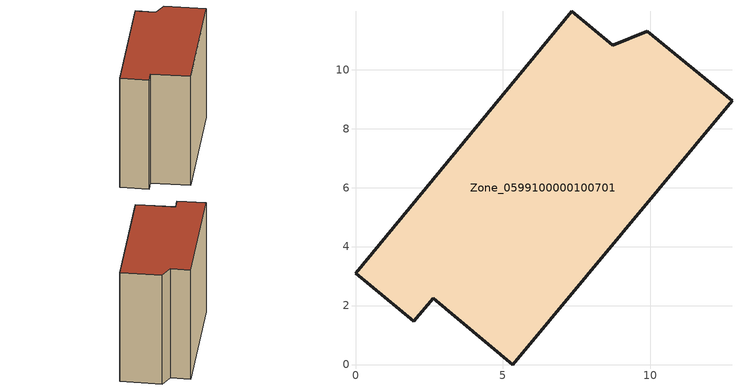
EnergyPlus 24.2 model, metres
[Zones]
Zone_0599100000100701
 floor ground (C_G): 8.73,10.83 9.9,11.31 12.77,8.94 5.34,0 2.63,2.24 1.98,1.46 0,3.1 7.34,11.97 z0
 wall outside (C_F): 7.34,11.97 0,3.1 1.98,1.46 2.63,2.24 5.34,0 12.77,8.94 9.9,11.31 8.73,10.83 7.34,11.97 z0:11.05
 roof outside (C_R): 8.73,10.83 7.34,11.97 0,3.1 1.98,1.46 2.63,2.24 5.34,0 12.77,8.94 9.9,11.31 z11.05
[BUILDING]
Pand.0599100000100701: North Axis=0; Terrain=City; Loads Convergence Tolerance Value=0.04; Temperature Convergence Tolerance Value=0.4; Solar Distribution=FullExterior; Maximum Number of Warmup Days=25; Minimum Number of Warmup Days=1
[Site:Location]
Rotterdam.The.Hague.AP_ZH_NLD Design_Conditions: Latitude=51.96; Longitude=4.45; Time Zone=1; Elevation=-4.5
[SITE:GROUNDTEMPERATURE:BUILDINGSURFACE]
18, 18, 18, 18, 18, 18, 18, 18, 18, 18, 18, 18
[MATERIAL] Thermal Absorptance=0.9; Solar Absorptance=0.7; Visible Absorptance=0.7
Name | Roughness | Thickness | Conductivity | Density | Specific Heat
G.TI.1946 | MediumSmooth | 0.15 | 1 | 540 | 1210
F.TI.1946 | Rough | 0.3 | 0.857143 | 1920 | 840
R.TI.1946 | MediumRough | 0.2 | 0.1 | 1500 | 1000
[CONSTRUCTION]
C_G: G.TI.1946
C_F: F.TI.1946
C_R: R.TI.1946
[ZONE]
Zone_0599100000100701: Type=1; Multiplier=1; Ceiling Height=Autocalculate; Volume=Autocalculate; Floor Area=autocalculate; Part of Total Floor Area=Yes
[ZONEINFILTRATION:DESIGNFLOWRATE]
Infil_Zone_0599100000100701: Zone or ZoneList or Space or SpaceList=Zone_0599100000100701; Schedule=AlwaysOn; Design Flow Rate Calculation Method=Flow/Area; Flow Rate per Floor Area=0.003; Constant Term Coefficient=1; Temperature Term Coefficient=0; Velocity Term Coefficient=0; Velocity Squared Term Coefficient=0
[HVACTEMPLATE:ZONE:IDEALLOADSAIRSYSTEM]
Zone_0599100000100701: Maximum Heating Supply Air Temperature=50; Minimum Cooling Supply Air Temperature=13; Maximum Heating Supply Air Humidity Ratio=0.0156; Minimum Cooling Supply Air Humidity Ratio=0.0077; Heating Limit=NoLimit; Cooling Limit=NoLimit; Dehumidification Control Type=ConstantSensibleHeatRatio; Cooling Sensible Heat Ratio=0.7; Dehumidification Setpoint=60; Humidification Control Type=None; Humidification Setpoint=30; Outdoor Air Method=None; Outdoor Air Flow Rate per Person=0.00944; Outdoor Air Flow Rate per Zone Floor Area=0; Outdoor Air Flow Rate per Zone=0; Demand Controlled Ventilation Type=None; Outdoor Air Economizer Type=NoEconomizer; Heat Recovery Type=None; Sensible Heat Recovery Effectiveness=0.7; Latent Heat Recovery Effectiveness=0.65
[ZONECONTROL:THERMOSTAT]
ThermostatControl_Zone_0599100000100701: Zone or ZoneList=Zone_0599100000100701; Control Type Schedule=DualSetpointControlType; Control 1=Thermostat_Zone_0599100000100701; Temperature Difference Between Cutout And Setpoint=0
[THERMOSTATSETPOINT:DUALSETPOINT]
Thermostat_Zone_0599100000100701: Heating Setpoint Temperature Schedule=HeatingSetpoint_Zone_0599100000100701; Cooling Setpoint Temperature Schedule=CoolingSetpoint_Zone_0599100000100701
[SCHEDULE:COMPACT]
HeatingSetpoint_Zone_0599100000100701: Through: 12/31, For: AllDays, Until: 24:00, 21
CoolingSetpoint_Zone_0599100000100701: Through: 12/31, For: AllDays, Until: 24:00, 24
DualSetpointControlType: Through: 12/31, For: AllDays, Until: 24:00, 4
AlwaysOn: Through: 12/31, For: AllDays, Until: 24:00, 1
